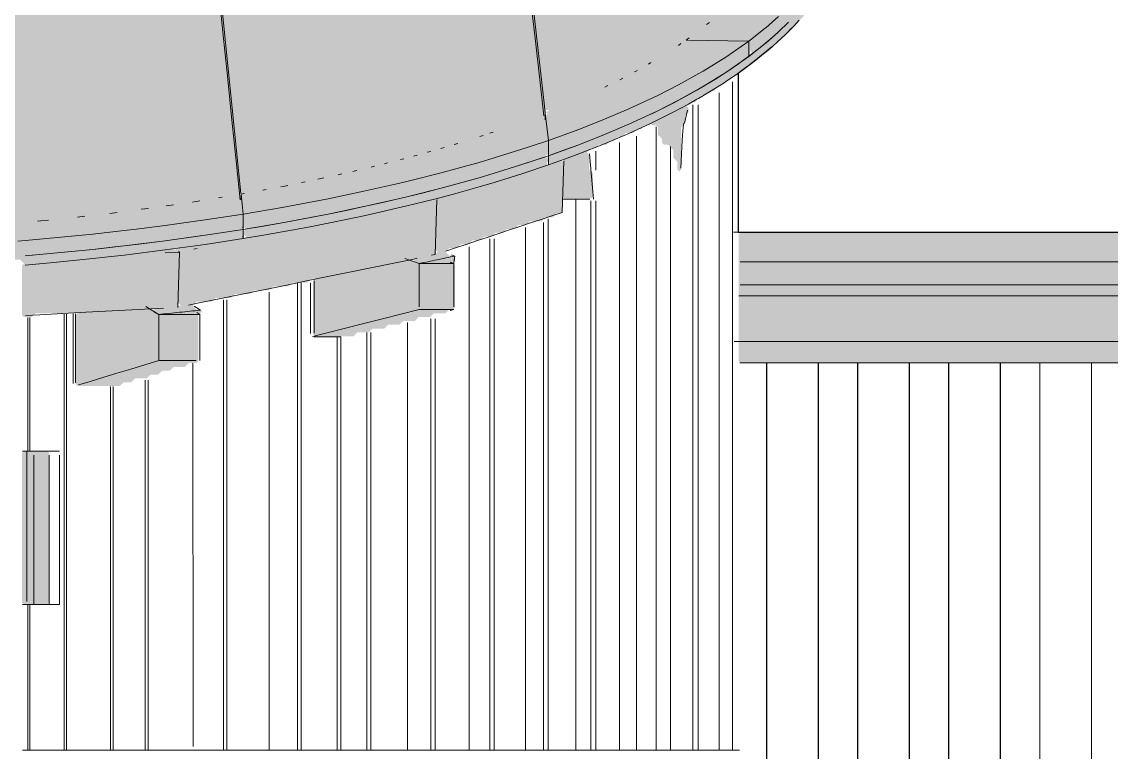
# Model space of a CAD drawing. Header units: millimetres. Extents: x 0 to 84100, y 0 to 59400.
# Drawn here: x 47134 to 49977, y 33958 to 35864 of the extents above; entities that cross this region are included whole.
import ezdxf

# ---------------------------------------------------------------- set-up
doc = ezdxf.new("R2010")
doc.units = ezdxf.units.MM
for name, color, linetype, lineweight in [('09_立面の外形', 7, 'Continuous', 30), ('10_見えがかり', 7, 'Continuous', 13), ('12_見えがかり（ガラス）', 5, 'Continuous', 9)]:
    doc.layers.add(name, color=color, linetype=linetype, lineweight=lineweight)

msp = doc.modelspace()

# ---------------------------------------------------------------- hatches: boundary and pattern name
at = {"layer": '10_見えがかり', "true_color": 0xbdbdbd}
for points in [[(46409.3, 36853.1), (47179.3, 36853.1), (47189.3, 36843.1), (47549.3, 36843.1), (47564.3, 36828.1), (47564.3, 36748.1), (47574.3, 36738.1), (47574.3, 36648.1), (47584.3, 36638.1), (47584.3, 36548.1), (47594.3, 36538.1), (47594.3, 36458.1), (47604.3, 36448.1), (47604.3, 36358.1), (47614.3, 36348.1), (47614.3, 36258.1), (47624.3, 36248.1), (47624.3, 36158.1), (47634.3, 36148.1), (47634.3, 36068.1), (47644.3, 36058.1), (47644.3, 35968.1), (47654.3, 35958.1), (47654.3, 35868.1), (47664.3, 35858.1), (47664.3, 35768.1), (47674.3, 35758.1), (47674.3, 35678.1), (47684.3, 35668.1), (47684.3, 35578.1), (47694.3, 35568.1), (47694.3, 35478.1), (47704.3, 35468.1), (47704.3, 35418.1), (47699.3, 35413.1), (47679.3, 35413.1), (47669.3, 35403.1), (47619.3, 35403.1), (47609.3, 35393.1), (47549.3, 35393.1), (47539.3, 35383.1), (47479.3, 35383.1), (47469.3, 35373.1), (47399.3, 35373.1), (47389.3, 35363.1), (47319.3, 35363.1), (47309.3, 35353.1), (47229.3, 35353.1), (47219.3, 35343.1), (47119.3, 35343.1), (47109.3, 35333.1), (46999.3, 35333.1), (46989.3, 35323.1), (46849.3, 35323.1), (46839.3, 35313.1), (46609.3, 35313.1), (46599.3, 35303.1), (46019.3, 35303.1), (46014.3, 35308.1), (46014.3, 35398.1), (46004.3, 35408.1), (46004.3, 35428.1), (46009.3, 35433.1), (46159.3, 35433.1), (46164.3, 35438.1), (46164.3, 35448.1), (46154.3, 35458.1), (46154.3, 35588.1), (46144.3, 35598.1), (46144.3, 35718.1), (46134.3, 35728.1), (46134.3, 35848.1), (46124.3, 35858.1), (46124.3, 35978.1), (46114.3, 35988.1), (46114.3, 36118.1), (46104.3, 36128.1), (46104.3, 36248.1), (46094.3, 36258.1), (46094.3, 36378.1), (46084.3, 36388.1), (46084.3, 36518.1), (46074.3, 36528.1), (46074.3, 36648.1), (46064.3, 36658.1), (46064.3, 36778.1), (46054.3, 36788.1), (46054.3, 36858.1), (46059.3, 36863.1), (46399.3, 36863.1)], [(47939.3, 36093.1), (48439.3, 36093.1), (48444.3, 36088.1), (48444.3, 36068.1), (48454.3, 36058.1), (48454.3, 35978.1), (48464.3, 35968.1), (48464.3, 35898.1), (48474.3, 35888.1), (48474.3, 35808.1), (48484.3, 35798.1), (48484.3, 35718.1), (48494.3, 35708.1), (48494.3, 35638.1), (48504.3, 35628.1), (48499.3, 35623.1), (48489.3, 35623.1), (48479.3, 35613.1), (48459.3, 35613.1), (48449.3, 35603.1), (48429.3, 35603.1), (48419.3, 35593.1), (48409.3, 35593.1), (48399.3, 35583.1), (48379.3, 35583.1), (48369.3, 35573.1), (48349.3, 35573.1), (48339.3, 35563.1), (48319.3, 35563.1), (48309.3, 35553.1), (48279.3, 35553.1), (48269.3, 35543.1), (48249.3, 35543.1), (48239.3, 35533.1), (48219.3, 35533.1), (48209.3, 35523.1), (48179.3, 35523.1), (48169.3, 35513.1), (48139.3, 35513.1), (48129.3, 35503.1), (48099.3, 35503.1), (48089.3, 35493.1), (48069.3, 35493.1), (48059.3, 35483.1), (48019.3, 35483.1), (48009.3, 35473.1), (47979.3, 35473.1), (47969.3, 35463.1), (47939.3, 35463.1), (47929.3, 35453.1), (47889.3, 35453.1), (47879.3, 35443.1), (47839.3, 35443.1), (47829.3, 35433.1), (47789.3, 35433.1), (47779.3, 35423.1), (47729.3, 35423.1), (47719.3, 35413.1), (47709.3, 35413.1), (47704.3, 35418.1), (47704.3, 35468.1), (47694.3, 35478.1), (47694.3, 35568.1), (47684.3, 35578.1), (47684.3, 35668.1), (47674.3, 35678.1), (47674.3, 35758.1), (47664.3, 35768.1), (47664.3, 35858.1), (47654.3, 35868.1), (47654.3, 35958.1), (47644.3, 35968.1), (47644.3, 36058.1), (47634.3, 36068.1), (47634.3, 36098.1), (47639.3, 36103.1), (47929.3, 36103.1)], [(48589.3, 36083.1), (49099.3, 36083.1), (49104.3, 36078.1), (49104.3, 36068.1), (49094.3, 36058.1), (49094.3, 36048.1), (49074.3, 36028.1), (49074.3, 36018.1), (49054.3, 35998.1), (49054.3, 35988.1), (48994.3, 35928.1), (48994.3, 35918.1), (48979.3, 35903.1), (48969.3, 35903.1), (48909.3, 35843.1), (48899.3, 35843.1), (48869.3, 35813.1), (48859.3, 35813.1), (48839.3, 35793.1), (48829.3, 35793.1), (48809.3, 35773.1), (48799.3, 35773.1), (48789.3, 35763.1), (48779.3, 35763.1), (48759.3, 35743.1), (48749.3, 35743.1), (48739.3, 35733.1), (48729.3, 35733.1), (48719.3, 35723.1), (48709.3, 35723.1), (48699.3, 35713.1), (48689.3, 35713.1), (48679.3, 35703.1), (48669.3, 35703.1), (48659.3, 35693.1), (48649.3, 35693.1), (48639.3, 35683.1), (48629.3, 35683.1), (48619.3, 35673.1), (48609.3, 35673.1), (48599.3, 35663.1), (48579.3, 35663.1), (48569.3, 35653.1), (48559.3, 35653.1), (48549.3, 35643.1), (48539.3, 35643.1), (48529.3, 35633.1), (48499.3, 35633.1), (48494.3, 35638.1), (48494.3, 35708.1), (48484.3, 35718.1), (48484.3, 35798.1), (48474.3, 35808.1), (48474.3, 35888.1), (48464.3, 35898.1), (48464.3, 35968.1), (48454.3, 35978.1), (48454.3, 36058.1), (48444.3, 36068.1), (48444.3, 36088.1), (48449.3, 36093.1), (48579.3, 36093.1)], [(49254.3, 36078.1), (49254.3, 36028.1), (49244.3, 36018.1), (49244.3, 36008.1), (49234.3, 35998.1), (49234.3, 35988.1), (49224.3, 35978.1), (49224.3, 35968.1), (49204.3, 35948.1), (49204.3, 35938.1), (49154.3, 35888.1), (49154.3, 35878.1), (49119.3, 35843.1), (49109.3, 35843.1), (49049.3, 35783.1), (49039.3, 35783.1), (49034.3, 35788.1), (49034.3, 35808.1), (49029.3, 35813.1), (48879.3, 35813.1), (48874.3, 35818.1), (48899.3, 35843.1), (48909.3, 35843.1), (48969.3, 35903.1), (48979.3, 35903.1), (48994.3, 35918.1), (48994.3, 35928.1), (49054.3, 35988.1), (49054.3, 35998.1), (49074.3, 36018.1), (49074.3, 36028.1), (49094.3, 36048.1), (49094.3, 36058.1), (49104.3, 36068.1), (49104.3, 36078.1), (49109.3, 36083.1), (49249.3, 36083.1)], [(49224.3, 35948.1), (49214.3, 35938.1), (49214.3, 35928.1), (49174.3, 35888.1), (49174.3, 35878.1), (49079.3, 35783.1), (49069.3, 35783.1), (49039.3, 35753.1), (49029.3, 35753.1), (48999.3, 35723.1), (48989.3, 35723.1), (48969.3, 35703.1), (48959.3, 35703.1), (48939.3, 35683.1), (48929.3, 35683.1), (48919.3, 35673.1), (48909.3, 35673.1), (48889.3, 35653.1), (48879.3, 35653.1), (48869.3, 35643.1), (48859.3, 35643.1), (48849.3, 35633.1), (48839.3, 35633.1), (48829.3, 35623.1), (48819.3, 35623.1), (48809.3, 35613.1), (48799.3, 35613.1), (48789.3, 35603.1), (48779.3, 35603.1), (48769.3, 35593.1), (48759.3, 35593.1), (48749.3, 35583.1), (48739.3, 35583.1), (48729.3, 35573.1), (48709.3, 35573.1), (48699.3, 35563.1), (48689.3, 35563.1), (48679.3, 35553.1), (48669.3, 35553.1), (48659.3, 35543.1), (48639.3, 35543.1), (48629.3, 35533.1), (48619.3, 35533.1), (48609.3, 35523.1), (48589.3, 35523.1), (48579.3, 35513.1), (48559.3, 35513.1), (48549.3, 35503.1), (48539.3, 35503.1), (48529.3, 35493.1), (48509.3, 35493.1), (48504.3, 35498.1), (48504.3, 35508.1), (48519.3, 35523.1), (48539.3, 35523.1), (48549.3, 35533.1), (48569.3, 35533.1), (48579.3, 35543.1), (48599.3, 35543.1), (48609.3, 35553.1), (48619.3, 35553.1), (48629.3, 35563.1), (48649.3, 35563.1), (48659.3, 35573.1), (48669.3, 35573.1), (48679.3, 35583.1), (48689.3, 35583.1), (48699.3, 35593.1), (48719.3, 35593.1), (48729.3, 35603.1), (48739.3, 35603.1), (48749.3, 35613.1), (48759.3, 35613.1), (48769.3, 35623.1), (48779.3, 35623.1), (48789.3, 35633.1), (48799.3, 35633.1), (48809.3, 35643.1), (48819.3, 35643.1), (48829.3, 35653.1), (48839.3, 35653.1), (48849.3, 35663.1), (48859.3, 35663.1), (48869.3, 35673.1), (48879.3, 35673.1), (48889.3, 35683.1), (48899.3, 35683.1), (48919.3, 35703.1), (48929.3, 35703.1), (48939.3, 35713.1), (48949.3, 35713.1), (48969.3, 35733.1), (48979.3, 35733.1), (49009.3, 35763.1), (49019.3, 35763.1), (49039.3, 35783.1), (49049.3, 35783.1), (49109.3, 35843.1), (49119.3, 35843.1), (49154.3, 35878.1), (49154.3, 35888.1), (49204.3, 35938.1), (49204.3, 35948.1), (49219.3, 35963.1), (49224.3, 35958.1)], [(49034.3, 35808.1), (49034.3, 35778.1), (49019.3, 35763.1), (49009.3, 35763.1), (48979.3, 35733.1), (48969.3, 35733.1), (48949.3, 35713.1), (48939.3, 35713.1), (48929.3, 35703.1), (48919.3, 35703.1), (48899.3, 35683.1), (48889.3, 35683.1), (48879.3, 35673.1), (48869.3, 35673.1), (48859.3, 35663.1), (48849.3, 35663.1), (48839.3, 35653.1), (48829.3, 35653.1), (48819.3, 35643.1), (48809.3, 35643.1), (48799.3, 35633.1), (48789.3, 35633.1), (48779.3, 35623.1), (48769.3, 35623.1), (48759.3, 35613.1), (48749.3, 35613.1), (48739.3, 35603.1), (48729.3, 35603.1), (48719.3, 35593.1), (48699.3, 35593.1), (48689.3, 35583.1), (48679.3, 35583.1), (48669.3, 35573.1), (48659.3, 35573.1), (48649.3, 35563.1), (48629.3, 35563.1), (48619.3, 35553.1), (48609.3, 35553.1), (48599.3, 35543.1), (48579.3, 35543.1), (48569.3, 35533.1), (48549.3, 35533.1), (48539.3, 35523.1), (48519.3, 35523.1), (48509.3, 35513.1), (48504.3, 35518.1), (48504.3, 35628.1), (48509.3, 35633.1), (48529.3, 35633.1), (48539.3, 35643.1), (48549.3, 35643.1), (48559.3, 35653.1), (48569.3, 35653.1), (48579.3, 35663.1), (48599.3, 35663.1), (48609.3, 35673.1), (48619.3, 35673.1), (48629.3, 35683.1), (48639.3, 35683.1), (48649.3, 35693.1), (48659.3, 35693.1), (48669.3, 35703.1), (48679.3, 35703.1), (48689.3, 35713.1), (48699.3, 35713.1), (48709.3, 35723.1), (48719.3, 35723.1), (48729.3, 35733.1), (48739.3, 35733.1), (48749.3, 35743.1), (48759.3, 35743.1), (48779.3, 35763.1), (48789.3, 35763.1), (48799.3, 35773.1), (48809.3, 35773.1), (48829.3, 35793.1), (48839.3, 35793.1), (48859.3, 35813.1), (49029.3, 35813.1)], [(48504.3, 35618.1), (48504.3, 35518.1), (48489.3, 35503.1), (48459.3, 35503.1), (48449.3, 35493.1), (48429.3, 35493.1), (48419.3, 35483.1), (48399.3, 35483.1), (48389.3, 35473.1), (48369.3, 35473.1), (48359.3, 35463.1), (48339.3, 35463.1), (48329.3, 35453.1), (48299.3, 35453.1), (48289.3, 35443.1), (48259.3, 35443.1), (48249.3, 35433.1), (48229.3, 35433.1), (48219.3, 35423.1), (48189.3, 35423.1), (48179.3, 35413.1), (48149.3, 35413.1), (48139.3, 35403.1), (48109.3, 35403.1), (48099.3, 35393.1), (48059.3, 35393.1), (48049.3, 35383.1), (48019.3, 35383.1), (48009.3, 35373.1), (47969.3, 35373.1), (47959.3, 35363.1), (47919.3, 35363.1), (47909.3, 35353.1), (47869.3, 35353.1), (47859.3, 35343.1), (47809.3, 35343.1), (47799.3, 35333.1), (47749.3, 35333.1), (47739.3, 35323.1), (47719.3, 35323.1), (47714.3, 35328.1), (47714.3, 35378.1), (47704.3, 35388.1), (47704.3, 35408.1), (47709.3, 35413.1), (47719.3, 35413.1), (47729.3, 35423.1), (47779.3, 35423.1), (47789.3, 35433.1), (47829.3, 35433.1), (47839.3, 35443.1), (47879.3, 35443.1), (47889.3, 35453.1), (47929.3, 35453.1), (47939.3, 35463.1), (47969.3, 35463.1), (47979.3, 35473.1), (48009.3, 35473.1), (48019.3, 35483.1), (48059.3, 35483.1), (48069.3, 35493.1), (48089.3, 35493.1), (48099.3, 35503.1), (48129.3, 35503.1), (48139.3, 35513.1), (48169.3, 35513.1), (48179.3, 35523.1), (48209.3, 35523.1), (48219.3, 35533.1), (48239.3, 35533.1), (48249.3, 35543.1), (48269.3, 35543.1), (48279.3, 35553.1), (48309.3, 35553.1), (48319.3, 35563.1), (48339.3, 35563.1), (48349.3, 35573.1), (48369.3, 35573.1), (48379.3, 35583.1), (48399.3, 35583.1), (48409.3, 35593.1), (48419.3, 35593.1), (48429.3, 35603.1), (48449.3, 35603.1), (48459.3, 35613.1), (48479.3, 35613.1), (48489.3, 35623.1), (48499.3, 35623.1)], [(48504.3, 35508.1), (48504.3, 35488.1), (48499.3, 35483.1), (48479.3, 35483.1), (48469.3, 35473.1), (48449.3, 35473.1), (48439.3, 35463.1), (48419.3, 35463.1), (48409.3, 35453.1), (48379.3, 35453.1), (48369.3, 35443.1), (48349.3, 35443.1), (48339.3, 35433.1), (48319.3, 35433.1), (48309.3, 35423.1), (48279.3, 35423.1), (48269.3, 35413.1), (48239.3, 35413.1), (48229.3, 35403.1), (48199.3, 35403.1), (48189.3, 35393.1), (48159.3, 35393.1), (48149.3, 35383.1), (48119.3, 35383.1), (48109.3, 35373.1), (48079.3, 35373.1), (48069.3, 35363.1), (48039.3, 35363.1), (48029.3, 35353.1), (47989.3, 35353.1), (47979.3, 35343.1), (47939.3, 35343.1), (47929.3, 35333.1), (47889.3, 35333.1), (47879.3, 35323.1), (47829.3, 35323.1), (47819.3, 35313.1), (47779.3, 35313.1), (47769.3, 35303.1), (47719.3, 35303.1), (47714.3, 35308.1), (47714.3, 35318.1), (47719.3, 35323.1), (47739.3, 35323.1), (47749.3, 35333.1), (47799.3, 35333.1), (47809.3, 35343.1), (47859.3, 35343.1), (47869.3, 35353.1), (47909.3, 35353.1), (47919.3, 35363.1), (47959.3, 35363.1), (47969.3, 35373.1), (48009.3, 35373.1), (48019.3, 35383.1), (48049.3, 35383.1), (48059.3, 35393.1), (48099.3, 35393.1), (48109.3, 35403.1), (48139.3, 35403.1), (48149.3, 35413.1), (48179.3, 35413.1), (48189.3, 35423.1), (48219.3, 35423.1), (48229.3, 35433.1), (48249.3, 35433.1), (48259.3, 35443.1), (48289.3, 35443.1), (48299.3, 35453.1), (48329.3, 35453.1), (48339.3, 35463.1), (48359.3, 35463.1), (48369.3, 35473.1), (48389.3, 35473.1), (48399.3, 35483.1), (48419.3, 35483.1), (48429.3, 35493.1), (48449.3, 35493.1), (48459.3, 35503.1), (48489.3, 35503.1), (48499.3, 35513.1)], [(48544.3, 35498.1), (48544.3, 35368.1), (48539.3, 35363.1), (48529.3, 35363.1), (48519.3, 35353.1), (48499.3, 35353.1), (48489.3, 35343.1), (48459.3, 35343.1), (48449.3, 35333.1), (48429.3, 35333.1), (48419.3, 35323.1), (48399.3, 35323.1), (48389.3, 35313.1), (48369.3, 35313.1), (48359.3, 35303.1), (48339.3, 35303.1), (48329.3, 35293.1), (48309.3, 35293.1), (48299.3, 35283.1), (48279.3, 35283.1), (48269.3, 35273.1), (48249.3, 35273.1), (48239.3, 35263.1), (48219.3, 35263.1), (48214.3, 35268.1), (48214.3, 35398.1), (48219.3, 35403.1), (48229.3, 35403.1), (48239.3, 35413.1), (48269.3, 35413.1), (48279.3, 35423.1), (48309.3, 35423.1), (48319.3, 35433.1), (48339.3, 35433.1), (48349.3, 35443.1), (48369.3, 35443.1), (48379.3, 35453.1), (48409.3, 35453.1), (48419.3, 35463.1), (48439.3, 35463.1), (48449.3, 35473.1), (48469.3, 35473.1), (48479.3, 35483.1), (48499.3, 35483.1), (48509.3, 35493.1), (48529.3, 35493.1), (48539.3, 35503.1)], [(47704.3, 35408.1), (47704.3, 35388.1), (47714.3, 35378.1), (47714.3, 35328.1), (47709.3, 35323.1), (47689.3, 35323.1), (47679.3, 35313.1), (47629.3, 35313.1), (47619.3, 35303.1), (47559.3, 35303.1), (47549.3, 35293.1), (47479.3, 35293.1), (47469.3, 35283.1), (47399.3, 35283.1), (47389.3, 35273.1), (47309.3, 35273.1), (47299.3, 35263.1), (47209.3, 35263.1), (47199.3, 35253.1), (47089.3, 35253.1), (47079.3, 35243.1), (46879.3, 35243.1), (46874.3, 35248.1), (46874.3, 35278.1), (46864.3, 35288.1), (46864.3, 35318.1), (46869.3, 35323.1), (46989.3, 35323.1), (46999.3, 35333.1), (47109.3, 35333.1), (47119.3, 35343.1), (47219.3, 35343.1), (47229.3, 35353.1), (47309.3, 35353.1), (47319.3, 35363.1), (47389.3, 35363.1), (47399.3, 35373.1), (47469.3, 35373.1), (47479.3, 35383.1), (47539.3, 35383.1), (47549.3, 35393.1), (47609.3, 35393.1), (47619.3, 35403.1), (47669.3, 35403.1), (47679.3, 35413.1), (47699.3, 35413.1)], [(48214.3, 35398.1), (48214.3, 35258.1), (48209.3, 35253.1), (48179.3, 35253.1), (48169.3, 35243.1), (48129.3, 35243.1), (48119.3, 35233.1), (48079.3, 35233.1), (48069.3, 35223.1), (48029.3, 35223.1), (48019.3, 35213.1), (47979.3, 35213.1), (47969.3, 35203.1), (47929.3, 35203.1), (47919.3, 35193.1), (47889.3, 35193.1), (47879.3, 35183.1), (47839.3, 35183.1), (47829.3, 35173.1), (47789.3, 35173.1), (47779.3, 35163.1), (47739.3, 35163.1), (47729.3, 35153.1), (47689.3, 35153.1), (47679.3, 35143.1), (47639.3, 35143.1), (47629.3, 35133.1), (47589.3, 35133.1), (47579.3, 35123.1), (47549.3, 35123.1), (47544.3, 35128.1), (47544.3, 35258.1), (47534.3, 35268.1), (47539.3, 35273.1), (47569.3, 35273.1), (47579.3, 35283.1), (47639.3, 35283.1), (47649.3, 35293.1), (47709.3, 35293.1), (47719.3, 35303.1), (47769.3, 35303.1), (47779.3, 35313.1), (47819.3, 35313.1), (47829.3, 35323.1), (47879.3, 35323.1), (47889.3, 35333.1), (47929.3, 35333.1), (47939.3, 35343.1), (47979.3, 35343.1), (47989.3, 35353.1), (48029.3, 35353.1), (48039.3, 35363.1), (48069.3, 35363.1), (48079.3, 35373.1), (48109.3, 35373.1), (48119.3, 35383.1), (48149.3, 35383.1), (48159.3, 35393.1), (48189.3, 35393.1), (48199.3, 35403.1), (48209.3, 35403.1)], [(47714.3, 35318.1), (47714.3, 35298.1), (47709.3, 35293.1), (47649.3, 35293.1), (47639.3, 35283.1), (47579.3, 35283.1), (47569.3, 35273.1), (47509.3, 35273.1), (47499.3, 35263.1), (47429.3, 35263.1), (47419.3, 35253.1), (47349.3, 35253.1), (47339.3, 35243.1), (47249.3, 35243.1), (47239.3, 35233.1), (47139.3, 35233.1), (47129.3, 35243.1), (47089.3, 35243.1), (47084.3, 35248.1), (47089.3, 35253.1), (47199.3, 35253.1), (47209.3, 35263.1), (47299.3, 35263.1), (47309.3, 35273.1), (47389.3, 35273.1), (47399.3, 35283.1), (47469.3, 35283.1), (47479.3, 35293.1), (47549.3, 35293.1), (47559.3, 35303.1), (47619.3, 35303.1), (47629.3, 35313.1), (47679.3, 35313.1), (47689.3, 35323.1), (47709.3, 35323.1)], [(47544.3, 35128.1), (47529.3, 35113.1), (47349.3, 35113.1), (47339.3, 35103.1), (47169.3, 35103.1), (47159.3, 35093.1), (47139.3, 35093.1), (47134.3, 35098.1), (47134.3, 35228.1), (47139.3, 35233.1), (47239.3, 35233.1), (47249.3, 35243.1), (47339.3, 35243.1), (47349.3, 35253.1), (47419.3, 35253.1), (47429.3, 35263.1), (47499.3, 35263.1), (47509.3, 35273.1), (47529.3, 35273.1), (47544.3, 35258.1)]]:
    msp.add_hatch(color=8, dxfattribs=at).paths.add_polyline_path(points)
at = {"layer": '10_見えがかり', "true_color": 0xe9dcc4}
for points in [[(48874.3, 35628.1), (48864.3, 35618.1), (48864.3, 35598.1), (48854.3, 35588.1), (48854.3, 35478.1), (48849.3, 35473.1), (48844.3, 35478.1), (48844.3, 35498.1), (48834.3, 35508.1), (48834.3, 35528.1), (48819.3, 35543.1), (48809.3, 35543.1), (48804.3, 35548.1), (48804.3, 35558.1), (48794.3, 35568.1), (48794.3, 35588.1), (48789.3, 35593.1), (48779.3, 35593.1), (48774.3, 35598.1), (48779.3, 35603.1), (48789.3, 35603.1), (48799.3, 35613.1), (48809.3, 35613.1), (48819.3, 35623.1), (48829.3, 35623.1), (48839.3, 35633.1), (48849.3, 35633.1), (48859.3, 35643.1), (48869.3, 35643.1), (48874.3, 35638.1)], [(48614.3, 35478.1), (48624.3, 35468.1), (48624.3, 35408.1), (48619.3, 35403.1), (48549.3, 35403.1), (48544.3, 35408.1), (48544.3, 35498.1), (48559.3, 35513.1), (48579.3, 35513.1), (48589.3, 35523.1), (48609.3, 35523.1), (48614.3, 35518.1)], [(69944.3, 35298.1), (69954.3, 35288.1), (69954.3, 35248.1), (69939.3, 35233.1), (69919.3, 35233.1), (49009.3, 35233.1), (49004.3, 35228.1), (49004.3, 35308.1), (49009.3, 35313.1), (69939.3, 35313.1), (69944.3, 35308.1)], [(48249.3, 35253.1), (48259.3, 35253.1), (48264.3, 35248.1), (48264.3, 35238.1), (48259.3, 35233.1), (48159.3, 35233.1), (48154.3, 35238.1), (48159.3, 35243.1), (48169.3, 35243.1), (48179.3, 35253.1), (48209.3, 35253.1), (48219.3, 35263.1), (48239.3, 35263.1)], [(48159.3, 35233.1), (48259.3, 35233.1), (48264.3, 35228.1), (48264.3, 35118.1), (48259.3, 35113.1), (48249.3, 35113.1), (48239.3, 35103.1), (48209.3, 35103.1), (48199.3, 35093.1), (48169.3, 35093.1), (48159.3, 35083.1), (48129.3, 35083.1), (48119.3, 35073.1), (48089.3, 35073.1), (48079.3, 35063.1), (48049.3, 35063.1), (48039.3, 35053.1), (48009.3, 35053.1), (47999.3, 35043.1), (47899.3, 35043.1), (47894.3, 35048.1), (47894.3, 35188.1), (47899.3, 35193.1), (47919.3, 35193.1), (47929.3, 35203.1), (47969.3, 35203.1), (47979.3, 35213.1), (48019.3, 35213.1), (48029.3, 35223.1), (48069.3, 35223.1), (48079.3, 35233.1), (48119.3, 35233.1), (48129.3, 35243.1), (48149.3, 35243.1)], [(47589.3, 35113.1), (47599.3, 35113.1), (47604.3, 35108.1), (47599.3, 35103.1), (47479.3, 35103.1), (47474.3, 35108.1), (47479.3, 35113.1), (47529.3, 35113.1), (47539.3, 35123.1), (47579.3, 35123.1)], [(47479.3, 35103.1), (47589.3, 35103.1), (47594.3, 35098.1), (47594.3, 34978.1), (47589.3, 34973.1), (47569.3, 34973.1), (47559.3, 34963.1), (47529.3, 34963.1), (47519.3, 34953.1), (47499.3, 34953.1), (47489.3, 34943.1), (47469.3, 34943.1), (47459.3, 34933.1), (47429.3, 34933.1), (47419.3, 34923.1), (47399.3, 34923.1), (47389.3, 34913.1), (47279.3, 34913.1), (47274.3, 34918.1), (47274.3, 35098.1), (47279.3, 35103.1), (47339.3, 35103.1), (47349.3, 35113.1), (47469.3, 35113.1)]]:
    msp.add_hatch(color=8, dxfattribs=at).paths.add_polyline_path(points)
at = {"layer": '12_見えがかり（ガラス）', "true_color": 0xdce9f2}
for points in [[(69984.3, 35228.1), (69984.3, 35178.1), (69979.3, 35173.1), (69969.3, 35173.1), (69959.3, 35163.1), (69949.3, 35163.1), (69929.3, 35143.1), (69919.3, 35143.1), (69909.3, 35133.1), (69899.3, 35133.1), (69879.3, 35113.1), (69869.3, 35113.1), (69859.3, 35103.1), (69849.3, 35103.1), (69829.3, 35083.1), (69819.3, 35083.1), (69809.3, 35073.1), (69799.3, 35073.1), (69789.3, 35063.1), (69779.3, 35063.1), (69759.3, 35043.1), (69749.3, 35043.1), (69739.3, 35033.1), (69729.3, 35033.1), (69714.3, 35018.1), (69709.3, 35013.1), (69699.3, 35013.1), (69689.3, 35003.1), (69679.3, 35003.1), (69659.3, 34983.1), (69654.3, 34988.1), (69654.3, 35118.1), (69649.3, 35123.1), (69519.3, 35123.1), (69509.3, 35113.1), (69499.3, 35113.1), (69489.3, 35103.1), (69479.3, 35103.1), (69469.3, 35093.1), (69459.3, 35093.1), (69449.3, 35083.1), (69439.3, 35083.1), (69429.3, 35073.1), (69419.3, 35073.1), (69409.3, 35063.1), (69399.3, 35063.1), (69389.3, 35053.1), (69379.3, 35053.1), (69369.3, 35043.1), (69359.3, 35043.1), (69349.3, 35033.1), (69339.3, 35033.1), (69329.3, 35023.1), (69319.3, 35023.1), (69309.3, 35013.1), (69299.3, 35013.1), (69289.3, 35003.1), (69279.3, 35003.1), (69259.3, 34983.1), (69249.3, 34983.1), (69244.3, 34978.1), (69244.3, 34968.1), (69239.3, 34963.1), (68419.3, 34963.1), (68409.3, 34973.1), (49009.3, 34973.1), (49004.3, 34978.1), (49004.3, 35228.1), (49009.3, 35233.1), (69979.3, 35233.1)], [(47204.3, 34738.1), (47204.3, 34348.1), (47199.3, 34343.1), (47139.3, 34343.1), (47134.3, 34348.1), (47134.3, 34738.1), (47139.3, 34743.1), (47199.3, 34743.1)]]:
    msp.add_hatch(color=8, dxfattribs=at).paths.add_polyline_path(points)

# ---------------------------------------------------------------- linework, layer by layer
at = {"layer": '09_立面の外形'}
msp.add_lwpolyline([(49162.5, 35868.1), (49148.1, 35852.4), (49125.1, 35829.1), (49106.4, 35811.8), (49091.6, 35798.2), (49064.3, 35775.3), (49045.1, 35760), (49002.8, 35729), (49002.8, 35315.1), (69942.7, 35315.1)], dxfattribs=at)
at = {"layer": '10_見えがかり'}
for points in [[(46894.1, 36851.7), (47226.6, 36847.6), (47558.8, 36843.5), (47568.2, 36751.4), (47579.7, 36640.1), (47591.1, 36528.8), (47602.6, 36417.4), (47614, 36306.1), (47625.4, 36194.8), (47648.3, 35972.1), (47659.8, 35860.7), (47671.2, 35749.4), (47682.6, 35638.1), (47694.1, 35526.7), (47705.5, 35415.4), (47705.7, 35414), (47705.7, 35399.6)], [(47658.5, 35836.2), (47646.7, 35950.9), (47634.9, 36065.7), (47634.9, 36102.7), (48040.6, 36096.5), (48446.3, 36090.2), (48458, 35987.9), (48471.2, 35873.2), (48484.4, 35758.4), (48497.6, 35643.6), (48499.8, 35625.2), (48499.8, 35608.2)], [(48473, 35820.7), (48459.6, 35937), (48446.3, 36053.2), (48446.3, 36090.2), (48775.9, 36085.4), (49105.6, 36080.6), (49105.6, 36043.6), (49100.2, 36032.8)], [(48920.8, 35856.3), (48927.9, 35862.1)], [(49075.2, 35848.2), (49108.8, 35877.6)], [(49108.8, 35837.6), (49134.2, 35862.4)], [(47703.4, 35399.4), (47693.9, 35491.8), (47682.1, 35606.6), (47670.3, 35721.4), (47658.5, 35836.2)], [(49073.6, 35846.9), (49030.8, 35813.3)], [(49075.2, 35848.2), (49073.6, 35846.9)], [(49075.2, 35808.2), (49108.8, 35837.6)], [(49091.6, 35822.2), (49106.4, 35835.8)], [(49106.4, 35835.8), (49112.6, 35841.6)], [(49136.6, 35840.8), (49142.4, 35846.6)], [(48496.3, 35618.5), (48486.4, 35704.5), (48473, 35820.7)], [(48853.8, 35806.6), (48847, 35802)], [(48875.1, 35821.6), (48867.4, 35815.9)], [(49030.8, 35813.3), (48867.4, 35815.9)], [(49030.8, 35813.3), (48867.4, 35815.9)], [(48971.1, 35771.5), (49030.8, 35813.3)], [(49030.8, 35813.3), (49030.8, 35773.3)], [(49030.8, 35773.3), (49030.8, 35813.3)], [(49073.6, 35806.9), (49030.8, 35773.3)], [(49045.1, 35784), (49064.3, 35799.3)], [(49091.6, 35822.2), (49064.3, 35799.3)], [(49064.3, 35775.3), (49091.6, 35798.2)], [(49073.6, 35806.9), (49075.2, 35808.2)], [(49091.6, 35798.2), (49106.4, 35811.8)], [(49106.4, 35811.8), (49112.6, 35817.6)], [(48911.9, 35734.8), (48971.1, 35771.5)], [(48971.1, 35731.5), (49030.8, 35773.3)], [(49004.1, 35753.9), (49045.1, 35784)], [(49045.1, 35760), (49064.3, 35775.3)], [(48768.7, 35753.2), (48775.2, 35757)], [(49004.1, 35753.9), (48971.1, 35731.5)], [(49004.1, 35729.9), (49045.1, 35760)], [(48694, 35712.4), (48701.7, 35716.2)], [(48732.5, 35732.7), (48740.1, 35736.8)], [(48847.3, 35698.8), (48900.8, 35728.6)], [(48948.1, 35716.8), (48899.4, 35687.5)], [(48911.9, 35734.8), (48900.8, 35728.6)], [(48911.9, 35694.8), (48971.1, 35731.5)], [(48948.1, 35716.8), (48966.5, 35728.6)], [(48971.1, 35731.5), (48966.5, 35728.6)], [(48971.1, 35707.5), (49004.1, 35729.9)], [(48655.4, 35693.2), (48663.2, 35697)], [(48791.8, 35670.6), (48847.3, 35698.8)], [(48847.3, 35658.8), (48900.8, 35688.6)], [(48895.3, 35685.3), (48873.8, 35673.1)], [(48895.3, 35685.3), (48899.4, 35687.5)], [(48899.4, 35663.5), (48948.1, 35692.8)], [(48900.8, 35688.6), (48911.9, 35694.8)], [(48948.1, 35692.8), (48966.5, 35704.6)], [(48971.1, 35707.5), (48966.5, 35704.6)], [(48988.2, 33963.1), (48988.2, 35707.1)], [(48772.6, 35661.6), (48728.9, 35641.4)], [(48791.8, 35670.6), (48772.6, 35661.6)], [(48791.8, 35630.6), (48847.3, 35658.8)], [(48873.8, 35673.1), (48833.7, 35651.7)], [(48873.8, 35649.1), (48895.3, 35661.3)], [(48899.4, 35663.5), (48895.3, 35661.3)], [(48953.5, 33963.1), (48953.5, 35678.6)], [(48507.9, 35554.1), (48499.8, 35625.2)], [(48499.8, 35625.2), (48499.8, 35615.2)], [(48507.9, 35554.1), (48499.8, 35625.2)], [(48499.8, 35615.2), (48499.8, 35625.2)], [(48654.2, 35609.2), (48717.5, 35636.1)], [(48728.9, 35641.4), (48717.5, 35636.1)], [(48772.6, 35621.6), (48791.8, 35630.6)], [(48833.7, 35651.7), (48777.4, 35623.6)], [(48777.4, 35599.6), (48833.7, 35627.7)], [(48873.8, 35649.1), (48833.7, 35627.7)], [(48863.3, 35598.7), (48870.5, 35633.3)], [(48884.5, 35646.7), (48884.5, 33963.1)], [(48899.1, 35646.7), (48899.1, 33963.1)], [(48587.4, 35582.9), (48654.2, 35609.2)], [(48772.5, 35621.4), (48717.5, 35596.1)], [(48717.5, 35596.1), (48728.9, 35601.4)], [(48717.5, 35572.1), (48772.5, 35597.4)], [(48772.6, 35621.6), (48728.9, 35601.4)], [(48777.4, 35623.6), (48772.5, 35621.4)], [(48777.4, 35599.6), (48772.5, 35597.4)], [(48859.4, 35588.7), (48861.3, 35599)], [(48354.7, 35572.9), (48363.4, 35575.9)], [(48587.4, 35582.9), (48507.9, 35554.1)], [(48654.2, 35569.2), (48587.4, 35542.9)], [(48587.4, 35542.9), (48654.2, 35569.2)], [(48717.5, 35596.1), (48654.2, 35569.2)], [(48654.2, 35569.2), (48717.5, 35596.1)], [(48717.5, 35572.1), (48654.2, 35545.2)], [(48789.5, 33963.1), (48789.5, 35589.9)], [(48857.5, 35568.2), (48859.4, 35588.7)], [(48261.7, 35543.4), (48271.2, 35546.3)], [(48328.5, 35564), (48337.2, 35567)], [(48457.3, 35537.5), (48507.9, 35554.1)], [(48507.9, 35554.1), (48507.9, 35514.1)], [(48507.9, 35514.1), (48507.9, 35554.1)], [(48507.9, 35514.1), (48587.4, 35542.9)], [(48587.4, 35542.9), (48552.7, 35530)], [(48654.2, 35545.2), (48587.4, 35518.9)], [(48693.6, 33963.1), (48693.6, 35549)], [(48738.1, 33963.1), (48738.1, 35565.4)], [(48855.9, 35538.2), (48857.5, 35568.2)], [(48156.5, 35513.2), (48165.3, 35515.6)], [(48191.9, 35523.1), (48200.7, 35525.5)], [(48227.3, 35533), (48236.1, 35535.5)], [(48327, 35496.9), (48405.6, 35520.5)], [(48405.6, 35520.5), (48457.3, 35537.5)], [(48443.6, 35492.6), (48507.9, 35514.1)], [(48457.3, 35497.5), (48507.9, 35514.1)], [(48552.7, 35530), (48507.9, 35514.1)], [(48507.9, 35490.1), (48507.9, 35514.1)], [(48507.9, 35490.1), (48507.9, 35514.1)], [(48587.4, 35518.9), (48552.7, 35506)], [(48625.8, 35401.1), (48614.8, 35519.1)], [(48631.7, 35476.2), (48631.7, 35526)], [(48826.7, 35537.8), (48826.7, 33963.1)], [(48854.4, 35499.8), (48855.9, 35538.2)], [(48053.9, 35486.7), (48045.3, 35484.5)], [(48088.3, 35495.4), (48079.7, 35493.2)], [(48122.2, 35504), (48130.5, 35506.1)], [(48224.1, 35468.6), (48327, 35496.9)], [(48405.6, 35480.5), (48457.3, 35497.5)], [(48443.6, 35492.6), (48405.6, 35480.5)], [(48443.6, 35468.6), (48507.9, 35490.1)], [(48507.9, 35490.1), (48552.7, 35506)], [(48547.9, 35500.6), (48544.2, 35366.3)], [(48853.9, 35481.6), (48854.4, 35499.8)], [(47906.5, 35453), (47922.2, 35456.2)], [(47959.1, 35464.5), (47968.8, 35466.7)], [(47997.9, 35473.4), (48007.6, 35475.6)], [(48149.1, 35449.7), (48224.1, 35468.6)], [(48224.1, 35428.6), (48327, 35456.9)], [(48327, 35456.9), (48265.9, 35439.7)], [(48327, 35456.9), (48405.6, 35480.5)], [(48366.7, 35468.6), (48327, 35456.9)], [(48405.6, 35480.5), (48366.7, 35468.6)], [(48405.6, 35456.5), (48366.7, 35444.6)], [(48405.6, 35456.5), (48443.6, 35468.6)], [(47762.2, 35424.4), (47771.7, 35426.2)], [(47809.4, 35433.2), (47818.8, 35434.9)], [(47827.8, 35436.8), (47818.8, 35434.9)], [(47872.8, 35446), (47863.8, 35444.2)], [(48111.9, 35441), (48026.4, 35421.4)], [(48138.2, 35447), (48111.9, 35441)], [(48149.1, 35449.7), (48138.2, 35447)], [(48149.1, 35409.7), (48224.1, 35428.6)], [(48221.1, 35427.8), (48181.6, 35417.7)], [(48221.1, 35427.8), (48224.1, 35428.6)], [(48265.9, 35439.7), (48224.1, 35428.6)], [(48265.9, 35415.7), (48327, 35432.9)], [(48366.7, 35444.6), (48327, 35432.9)], [(47647.1, 35404.2), (47656.8, 35405.9)], [(47705.7, 35414), (47715.1, 35415.7)], [(47711, 35362), (47705.7, 35414)], [(47705.7, 35414), (47705.7, 35404)], [(47711, 35362), (47705.7, 35414)], [(47705.7, 35404), (47705.7, 35414)], [(47933.5, 35402), (47813.3, 35379.4)], [(48026.4, 35421.4), (47933.5, 35402)], [(48111.9, 35401), (48026.4, 35381.4)], [(48111.9, 35400.9), (48071.7, 35391.5)], [(48138.2, 35407), (48111.9, 35400.9)], [(48138.2, 35407), (48111.9, 35401)], [(48138.2, 35407), (48181.6, 35417.7)], [(48138.2, 35407), (48149.1, 35409.7)], [(48181.6, 35393.7), (48221.1, 35403.8)], [(48216.4, 35400.1), (48212.3, 35256.2)], [(48216.6, 35400), (48212.6, 35256.1)], [(48221.1, 35403.8), (48224.1, 35404.6)], [(48265.9, 35415.7), (48224.1, 35404.6)], [(48615.8, 35401.1), (48545.8, 35401.1)], [(48579.6, 33963.1), (48579.6, 35400.8)], [(47464, 35376.8), (47445.5, 35374.3)], [(47510.2, 35383), (47529.7, 35386)], [(47578.7, 35393.3), (47598.2, 35396.3)], [(47813.3, 35379.4), (47711, 35362)], [(47933.5, 35362), (48026.4, 35381.4)], [(47933.5, 35362), (47980.3, 35371.6)], [(48026.4, 35381.4), (47980.3, 35371.6)], [(48071.7, 35391.5), (48026.4, 35381.4)], [(48111.9, 35376.9), (48071.7, 35367.5)], [(48111.9, 35376.9), (48138.2, 35383)], [(48138.2, 35383), (48181.6, 35393.7)], [(48618.4, 33963.1), (48618.4, 35396.6)], [(48631.7, 33963.1), (48631.7, 35396.6)], [(47183.6, 35344.2), (47174.4, 35343.3)], [(47183.6, 35344.2), (47202.9, 35346)], [(47279, 35354.1), (47298, 35356.1)], [(47363.4, 35363.8), (47382, 35366.1)], [(47593.2, 35344.2), (47507.3, 35332.2)], [(47593.2, 35344.2), (47611.9, 35346.7)], [(47611.9, 35346.7), (47711, 35362)], [(47711, 35362), (47711, 35322)], [(47711, 35322), (47711, 35362)], [(47933.5, 35362), (47813.3, 35339.4)], [(47886, 35352.8), (47813.3, 35339.4)], [(47933.5, 35362), (47886, 35352.8)], [(47980.3, 35347.6), (47933.5, 35338)], [(48026.4, 35357.4), (47980.3, 35347.6)], [(48071.7, 35367.5), (48026.4, 35357.4)], [(48488.9, 35348), (48461.3, 35338.8)], [(48516.5, 35357.2), (48488.9, 35348)], [(48507.6, 33963.1), (48507.6, 35349.7)], [(48544.2, 35366.3), (48516.5, 35357.2)], [(48543.9, 35368.5), (48544.2, 35366.3)], [(47400.3, 35318.9), (47318.5, 35309.8)], [(47431.9, 35322.8), (47400.3, 35318.9)], [(47507.3, 35332.2), (47431.9, 35322.8)], [(47711, 35322), (47611.9, 35306.7)], [(47611.9, 35306.7), (47711, 35322)], [(47710.4, 35328.5), (47711, 35322)], [(47813.3, 35339.4), (47711, 35322)], [(47764, 35330.8), (47711, 35322)], [(47711, 35298), (47711, 35322)], [(47711, 35298), (47711, 35322)], [(47813.3, 35339.4), (47764, 35330.8)], [(47813.3, 35315.4), (47764, 35306.8)], [(47886, 35328.8), (47813.3, 35315.4)], [(47886, 35328.8), (47933.5, 35338)], [(48406, 35320.4), (48378.4, 35311.2)], [(48433.6, 35329.6), (48406, 35320.4)], [(48461.3, 35338.8), (48433.6, 35329.6)], [(48448.2, 33963.1), (48448.2, 35326.8)], [(48494.9, 33963.1), (48494.9, 35339.7)], [(48991.1, 35315.1), (69942.7, 35315.1)], [(47151.5, 35293.8), (47123.1, 35291.4)], [(47207.6, 35298.8), (47151.5, 35293.8)], [(47318.5, 35309.8), (47207.6, 35298.8)], [(47507.3, 35292.2), (47400.3, 35278.9)], [(47507.3, 35292.2), (47431.9, 35282.8)], [(47611.9, 35306.7), (47507.3, 35292.2)], [(47507.3, 35292.2), (47593.2, 35304.2)], [(47593.2, 35304.2), (47611.9, 35306.7)], [(47611.9, 35282.7), (47711, 35298)], [(47710.4, 35304.5), (47711, 35298)], [(47764, 35306.8), (47711, 35298)], [(48323.1, 35292.9), (48295.5, 35283.7)], [(48350.7, 35302.1), (48323.1, 35292.9)], [(48378.4, 35311.2), (48350.7, 35302.1)], [(48354.7, 33963.1), (48354.7, 35297.5)], [(48366.7, 33963.1), (48366.7, 35297.5)], [(47207.6, 35258.8), (47141.9, 35253)], [(47151.5, 35253.8), (47207.6, 35258.8)], [(47318.5, 35269.8), (47207.6, 35258.8)], [(47318.5, 35269.8), (47207.6, 35258.8)], [(47400.3, 35278.9), (47318.5, 35269.8)], [(47375.8, 35276.2), (47318.5, 35269.8)], [(47400.3, 35278.9), (47375.8, 35276.2)], [(47400.3, 35278.9), (47431.9, 35282.8)], [(47507.3, 35268.2), (47400.3, 35254.9)], [(47611.9, 35282.7), (47507.3, 35268.2)], [(47544.8, 35262.6), (47507.8, 35260.6)], [(47544.8, 35262.6), (47540.6, 35118.7)], [(47544.9, 35262.5), (47540.9, 35118.6)], [(47542.5, 35264), (47544.8, 35262.6)], [(47544.9, 35262.5), (47542.7, 35263.9)], [(47591.6, 35272.1), (47582.2, 35270.1)], [(48212.3, 35256.2), (48203, 35254.3)], [(48267.8, 35274.5), (48240.2, 35265.3)], [(48254.6, 35255.8), (48263.8, 35252.4)], [(48295.5, 35283.7), (48267.8, 35274.5)], [(48301, 33963.1), (48301, 35276.1)], [(47207.6, 35234.8), (47141.9, 35229)], [(47151.5, 35253.8), (47142, 35253)], [(47318.5, 35245.8), (47207.6, 35234.8)], [(47375.8, 35252.2), (47318.5, 35245.8)], [(47400.3, 35254.9), (47375.8, 35252.2)], [(48100.4, 35233.2), (48044.4, 35221.8)], [(48156.4, 35244.7), (48100.4, 35233.2)], [(48133.5, 35246.3), (48170.6, 35232.8)], [(48138.2, 35244.6), (48146.3, 35241.7)], [(48146.3, 35241.7), (48154.4, 35238.7)], [(48154.4, 35238.7), (48162.5, 35235.8)], [(48165.7, 35246.6), (48156.4, 35244.7)], [(48162.5, 35235.8), (48170.6, 35232.8)], [(48170.6, 35232.8), (48182.2, 35235.3)], [(48170.6, 35232.8), (48176.4, 35234.1)], [(48176.2, 35232.8), (48170.6, 35232.8)], [(48170.6, 35232.8), (48260.7, 35232.8)], [(48170.6, 35232.8), (48170.6, 35217.8)], [(48176.2, 35232.8), (48181.8, 35232.8)], [(48182.2, 35235.3), (48176.4, 35234.1)], [(48181.8, 35232.8), (48187.5, 35232.8)], [(48188, 35236.5), (48182.2, 35235.3)], [(48187.5, 35232.8), (48193.1, 35232.8)], [(48193.9, 35237.7), (48188, 35236.5)], [(48193.1, 35232.8), (48198.7, 35232.8)], [(48199.7, 35239), (48193.9, 35237.7)], [(48198.7, 35232.8), (48204.4, 35232.8)], [(48205.5, 35240.2), (48199.7, 35239)], [(48204.4, 35232.8), (48210, 35232.8)], [(48211.4, 35241.4), (48205.5, 35240.2)], [(48210, 35232.8), (48215.7, 35232.8)], [(48217.2, 35242.6), (48211.4, 35241.4)], [(48215.7, 35232.8), (48221.3, 35232.8)], [(48223, 35243.8), (48217.2, 35242.6)], [(48221.3, 35232.8), (48226.9, 35232.8)], [(48228.9, 35245.1), (48223, 35243.8)], [(48226.9, 35232.8), (48232.6, 35232.8)], [(48234.7, 35246.3), (48228.9, 35245.1)], [(48232.6, 35232.8), (48238.2, 35232.8)], [(48240.5, 35247.5), (48234.7, 35246.3)], [(48238.2, 35232.8), (48243.8, 35232.8)], [(48246.3, 35248.7), (48240.5, 35247.5)], [(48243.8, 35232.8), (48249.5, 35232.8)], [(48252.2, 35250), (48246.3, 35248.7)], [(48249.5, 35232.8), (48255.1, 35232.8)], [(48251.5, 35236.2), (48260.7, 35232.8)], [(48258, 35251.2), (48252.2, 35250)], [(48252.6, 35235.8), (48260.7, 35232.8)], [(48255.1, 35232.8), (48260.7, 35232.8)], [(48263.8, 35252.4), (48258, 35251.2)], [(48260.7, 35232.8), (48260.9, 35234.1)], [(48260.7, 35232.8), (48260.7, 35217.8)], [(48260.9, 35234.1), (48261.1, 35235.3)], [(48261.1, 35235.3), (48261.3, 35236.5)], [(48261.3, 35236.5), (48261.5, 35237.7)], [(48261.5, 35237.7), (48261.7, 35239)], [(48261.7, 35239), (48261.9, 35240.2)], [(48261.9, 35240.2), (48262.1, 35241.4)], [(48262.1, 35241.4), (48262.3, 35242.6)], [(48262.3, 35242.6), (48262.5, 35243.8)], [(48262.5, 35243.8), (48262.7, 35245.1)], [(48262.7, 35245.1), (48262.9, 35246.3)], [(48262.9, 35246.3), (48263.1, 35247.5)], [(48263.1, 35247.5), (48263.2, 35248.7)], [(48263.2, 35248.7), (48263.4, 35250)], [(48263.4, 35250), (48263.6, 35251.2)], [(48263.6, 35251.2), (48263.8, 35252.4)], [(47932.5, 35198.9), (47876.6, 35187.4)], [(47988.5, 35210.3), (47932.5, 35198.9)], [(48044.4, 35221.8), (47988.5, 35210.3)], [(48170.6, 35217.8), (48170.6, 35202.8)], [(48170.6, 35202.8), (48170.6, 35187.8)], [(48260.7, 35217.8), (48260.7, 35202.8)], [(48260.7, 35202.8), (48260.7, 35187.8)], [(47820.6, 35175.9), (47764.7, 35164.5)], [(47876.6, 35187.4), (47820.6, 35175.9)], [(47853.1, 35182.6), (47853.1, 33963.1)], [(47862.7, 35182.6), (47862.7, 33963.1)], [(47886.8, 35172.1), (47886.8, 35182.4)], [(47886.8, 35159.1), (47886.8, 35172.1)], [(47887, 35178.2), (47887, 35051.3)], [(47896.6, 35188), (47896.6, 35051.3)], [(48170.6, 35187.8), (48170.6, 35172.8)], [(48170.6, 35172.8), (48170.6, 35157.8)], [(48260.7, 35187.8), (48260.7, 35172.8)], [(48260.7, 35172.8), (48260.7, 35157.8)], [(47708.7, 35153), (47652.8, 35141.5)], [(47764.7, 35164.5), (47708.7, 35153)], [(47779.3, 33963.1), (47779.3, 35157.8)], [(47886.8, 35142.2), (47886.8, 35159.1)], [(47886.8, 35119.3), (47886.8, 35142.2)], [(48170.6, 35157.8), (48170.6, 35142.8)], [(48170.6, 35142.8), (48170.6, 35127.8)], [(48260.7, 35157.8), (48260.7, 35142.8)], [(48260.7, 35142.8), (48260.7, 35127.8)], [(47503.7, 35116.7), (47420.6, 35112.1)], [(47457.2, 35120.7), (47490.8, 35099.8)], [(47459.3, 35119.4), (47465.6, 35115.5)], [(47465.6, 35115.5), (47471.9, 35111.6)], [(47596.8, 35130.1), (47568.8, 35124.3)], [(47583, 35121.8), (47599.9, 35111.4)], [(47652.8, 35141.5), (47596.8, 35130.1)], [(47660, 33963.1), (47660, 35138.3)], [(47668.6, 33963.1), (47668.6, 35138.3)], [(47886.8, 35086.6), (47886.8, 35119.3)], [(48170.6, 35127.8), (48170.6, 35120.3)], [(48260.7, 35127.8), (48260.7, 35120.3)], [(47180.5, 35099.1), (47143.5, 35097.1)], [(47149.1, 35092.3), (47149.1, 34743.1)], [(47154.7, 34743.1), (47154.7, 35092.3)], [(47300.5, 35105.6), (47180.5, 35099.1)], [(47243.8, 35101.2), (47243.8, 33963.1)], [(47250.5, 35101.2), (47250.5, 33963.1)], [(47267.4, 35101.3), (47267.4, 34921.7)], [(47267.4, 35095.8), (47267.4, 35099.3)], [(47267.4, 35093.7), (47267.4, 35095.8)], [(47267.4, 35091.7), (47267.4, 35093.7)], [(47267.4, 35087.9), (47267.4, 35091.7)], [(47267.4, 35086.2), (47267.4, 35087.9)], [(47267.4, 35084.4), (47267.4, 35086.2)], [(47274, 35101.3), (47274, 34921.7)], [(47420.6, 35112.1), (47300.5, 35105.6)], [(47471.9, 35111.6), (47478.2, 35107.7)], [(47478.2, 35107.7), (47484.5, 35103.7)], [(47484.5, 35103.7), (47490.8, 35099.8)], [(47490.8, 35099.8), (47497.6, 35100.5)], [(47490.8, 35099.8), (47598.5, 35099.8)], [(47490.8, 35099.8), (47490.8, 35084.8)], [(47497.5, 35099.8), (47490.8, 35099.8)], [(47497.5, 35099.8), (47504.3, 35099.8)], [(47504.4, 35101.3), (47497.6, 35100.5)], [(47504.3, 35099.8), (47511, 35099.8)], [(47511.2, 35102), (47504.4, 35101.3)], [(47511, 35099.8), (47517.7, 35099.8)], [(47518.1, 35102.7), (47511.2, 35102)], [(47517.7, 35099.8), (47524.4, 35099.8)], [(47524.9, 35103.4), (47518.1, 35102.7)], [(47524.4, 35099.8), (47531.2, 35099.8)], [(47531.7, 35104.1), (47524.9, 35103.4)], [(47531.2, 35099.8), (47537.9, 35099.8)], [(47538.5, 35104.9), (47531.7, 35104.1)], [(47537.9, 35099.8), (47544.6, 35099.8)], [(47545.3, 35105.6), (47538.5, 35104.9)], [(47544.6, 35099.8), (47551.4, 35099.8)], [(47552.1, 35106.3), (47545.3, 35105.6)], [(47551.4, 35099.8), (47558.1, 35099.8)], [(47559, 35107), (47552.1, 35106.3)], [(47558.1, 35099.8), (47564.8, 35099.8)], [(47565.8, 35107.8), (47559, 35107)], [(47564.8, 35099.8), (47571.5, 35099.8)], [(47572.6, 35108.5), (47565.8, 35107.8)], [(47571.5, 35099.8), (47578.3, 35099.8)], [(47579.4, 35109.2), (47572.6, 35108.5)], [(47578.3, 35099.8), (47585, 35099.8)], [(47586.2, 35109.9), (47579.4, 35109.2)], [(47585, 35099.8), (47591.7, 35099.8)], [(47593, 35110.6), (47586.2, 35109.9)], [(47590, 35105), (47598.5, 35099.8)], [(47591.7, 35099.8), (47598.5, 35099.8)], [(47592.1, 35103.7), (47598.5, 35099.8)], [(47599.9, 35111.4), (47593, 35110.6)], [(47598.5, 35099.8), (47598.5, 35084.8)], [(47886.8, 35050.5), (47886.8, 35086.6)], [(48074.6, 35088.7), (48026.5, 35076.7)], [(48122.6, 35100.8), (48074.6, 35088.7)], [(48170.6, 35112.8), (48122.6, 35100.8)], [(48170.6, 35112.8), (48260.7, 35112.8)], [(48200.8, 33963.1), (48200.8, 35089)], [(48212.1, 33963.1), (48212.1, 35089)], [(48260.7, 35112.8), (48251.1, 35110.4)], [(47267.4, 35082.8), (47267.4, 35084.4)], [(47267.4, 35081.2), (47267.4, 35082.8)], [(47267.4, 35057), (47267.4, 35081.2)], [(47267.4, 35039.2), (47267.4, 35057)], [(47490.8, 35084.8), (47490.8, 35069.8)], [(47490.8, 35069.8), (47490.8, 35054.8)], [(47598.5, 35084.8), (47598.5, 35069.8)], [(47598.5, 35069.8), (47598.5, 35054.8)], [(47978.5, 35064.6), (47930.5, 35052.5)], [(48026.5, 35076.7), (47978.5, 35064.6)], [(48140.1, 33963.1), (48140.1, 35079.1)], [(47267.4, 35031.1), (47267.4, 35039.2)], [(47267.4, 35020.8), (47267.4, 35031.1)], [(47490.8, 35054.8), (47490.8, 35039.8)], [(47490.8, 35039.8), (47490.8, 35024.8)], [(47598.5, 35054.8), (47598.5, 35039.8)], [(47598.5, 35039.8), (47598.5, 35024.8)], [(47930.5, 35052.5), (47892.1, 35042.9)], [(47966.4, 35041.6), (47896.6, 35041.5)], [(47956.8, 35041.6), (47956.8, 33963.1)], [(47966.4, 33963.1), (47966.4, 35041.6)], [(48033.7, 33963.1), (48033.7, 35052.6)], [(48044.3, 33963.1), (48044.3, 35052.6)], [(69374.7, 35029.1), (62486.9, 35029.1), (55341.2, 35029.1), (48992.4, 35029.1)], [(47267.4, 35007.3), (47267.4, 35020.8)], [(47267.4, 34988.9), (47267.4, 35007.3)], [(47490.8, 35024.8), (47490.8, 35009.8)], [(47490.8, 35009.8), (47490.8, 34994.8)], [(47598.5, 35024.8), (47598.5, 35009.8)], [(47598.5, 35009.8), (47598.5, 34994.8)], [(47267.4, 34962.2), (47267.4, 34988.9)], [(47490.8, 34979.8), (47454.4, 34968.7)], [(47490.8, 34994.8), (47490.8, 34979.8)], [(47490.8, 34979.8), (47588.7, 34979.8)], [(47580.4, 33973.1), (47580.3, 34972.8)], [(47598.5, 34994.8), (47598.5, 34979.8)], [(51640, 34974.1), (49007.4, 34974.1)], [(49212, 34974.1), (49077.1, 34974.1)], [(49077.1, 33094.1), (49077.1, 34974.1)], [(49212.6, 34974.1), (49077.8, 34974.1)], [(49077.8, 34974.1), (49077.8, 33094.1)], [(49212, 34974.1), (49212, 33094.1)], [(49212.6, 34974.1), (49212.6, 33094.1)], [(49449.6, 34974.1), (49314.8, 34974.1)], [(49314.8, 33094.1), (49314.8, 34974.1)], [(49450.3, 34974.1), (49315.4, 34974.1)], [(49315.4, 34974.1), (49315.4, 33094.1)], [(49449.6, 34974.1), (49449.6, 33094.1)], [(49450.3, 34974.1), (49450.3, 33094.1)], [(49687.3, 34974.1), (49552.4, 34974.1)], [(49552.4, 33094.1), (49552.4, 34974.1)], [(49688, 34974.1), (49553.1, 34974.1)], [(49553.1, 34974.1), (49553.1, 33094.1)], [(49687.3, 34974.1), (49687.3, 33094.1)], [(49688, 34974.1), (49688, 33094.1)], [(49925, 34974.1), (49790.1, 34974.1)], [(49790.1, 33094.1), (49790.1, 34974.1)], [(49925.6, 34974.1), (49790.8, 34974.1)], [(49790.8, 34974.1), (49790.8, 33094.1)], [(49925, 34974.1), (49925, 33094.1)], [(49925.6, 34974.1), (49925.6, 33094.1)], [(47267.4, 34920), (47267.4, 34962.2)], [(47381.7, 34946.6), (47345.4, 34935.5)], [(47418.1, 34957.7), (47381.7, 34946.6)], [(47454.4, 34968.7), (47418.1, 34957.7)], [(47309, 34924.4), (47281.8, 34916.1)], [(47345.4, 34935.5), (47309, 34924.4)], [(47455.9, 33963.1), (47455.9, 34928.7)], [(47463.4, 33963.1), (47463.4, 34928.7)], [(47365, 34911.7), (47365, 33963.1)], [(47371.6, 33963.1), (47371.6, 34911.7)], [(47135.5, 34743.1), (47154.7, 34743.1)], [(47225.3, 34743.1), (47139, 34743.1)], [(47139.5, 34743.1), (47149.1, 34743.1)], [(47147, 34351.4), (47147, 34741.3)], [(47154.7, 34743.1), (47149.1, 34743.1)], [(47165.2, 34343.1), (47165.2, 34733.1)], [(47222, 34743.1), (47231.5, 34743.1)], [(47231.5, 34743.1), (47225.3, 34743.1)], [(47231.5, 34343.1), (47231.5, 34733.1)], [(47154.7, 34343.1), (47135.5, 34343.1)], [(47225.3, 34343.1), (47139, 34343.1)], [(47149.1, 34343.1), (47139.5, 34343.1)], [(47154.7, 34343.1), (47149.1, 34343.1)], [(47149.1, 34343.1), (47149.1, 33963.1)], [(47154.7, 33963.1), (47154.7, 34343.1)], [(47222, 34343.1), (47231.5, 34343.1)], [(47231.5, 34343.1), (47225.3, 34343.1)], [(47135.5, 33963.1), (47154.7, 33963.1)], [(47238.1, 33963.1), (47141.2, 33963.1)], [(47238.1, 33963.1), (47416.7, 33963.1)], [(47250.5, 33963.1), (47371.6, 33963.1)], [(47416.7, 33963.1), (47589.2, 33963.1)], [(47463.4, 33963.1), (47580.4, 33963.1)], [(47589.2, 33963.1), (47754.7, 33963.1)], [(47668.6, 33963.1), (47779.3, 33963.1)], [(47754.7, 33963.1), (47912.7, 33963.1)], [(47862.7, 33963.1), (47966.4, 33963.1)], [(47912.7, 33963.1), (48062.3, 33963.1)], [(48044.3, 33963.1), (48140.1, 33963.1)], [(48062.3, 33963.1), (48203, 33963.1)], [(48140.1, 33963.1), (48134.9, 33963.1)], [(48203, 33963.1), (48334.2, 33963.1)], [(48212.1, 33963.1), (48301, 33963.1)], [(48334.2, 33963.1), (48455.2, 33963.1)], [(48366.7, 33963.1), (48384.8, 33963.1)], [(48412, 33963.1), (48448.2, 33963.1)], [(48455.2, 33963.1), (48565.6, 33963.1)], [(48507.6, 33963.1), (48534.6, 33963.1)], [(48565.6, 33963.1), (48664.8, 33963.1)], [(48664.8, 33963.1), (48752.5, 33963.1)], [(48675.9, 33963.1), (48684.8, 33963.1)], [(48752.5, 33963.1), (48828.3, 33963.1)], [(48828.3, 33963.1), (48891.9, 33963.1)], [(48891.9, 33963.1), (48942.9, 33963.1)], [(48942.9, 33963.1), (48981.2, 33963.1)], [(48981.2, 33963.1), (49006.5, 33963.1)]]:
    msp.add_lwpolyline(points, dxfattribs=at)
at = {"layer": '12_見えがかり（ガラス）'}
for points in [[(49008.2, 35237.5), (49623.8, 35237.5)], [(50596.6, 35237.5), (49623.8, 35237.5)], [(49623.8, 35177.5), (49008.2, 35177.5)], [(50596.6, 35177.5), (49623.8, 35177.5)], [(49609.3, 35148.3), (49004.7, 35148.3)], [(49692.4, 35148.3), (49014.2, 35148.3)], [(50580.5, 35148.3), (49609.3, 35148.3)], [(50659.6, 35148.3), (49692.4, 35148.3)], [(47205, 34343.1), (47205, 34733.1)], [(47205, 34343.1), (47137.6, 34343.1)], [(47205, 34343.1), (47198.3, 34343.1)]]:
    msp.add_lwpolyline(points, dxfattribs=at)

doc.saveas('drawing.dxf')
